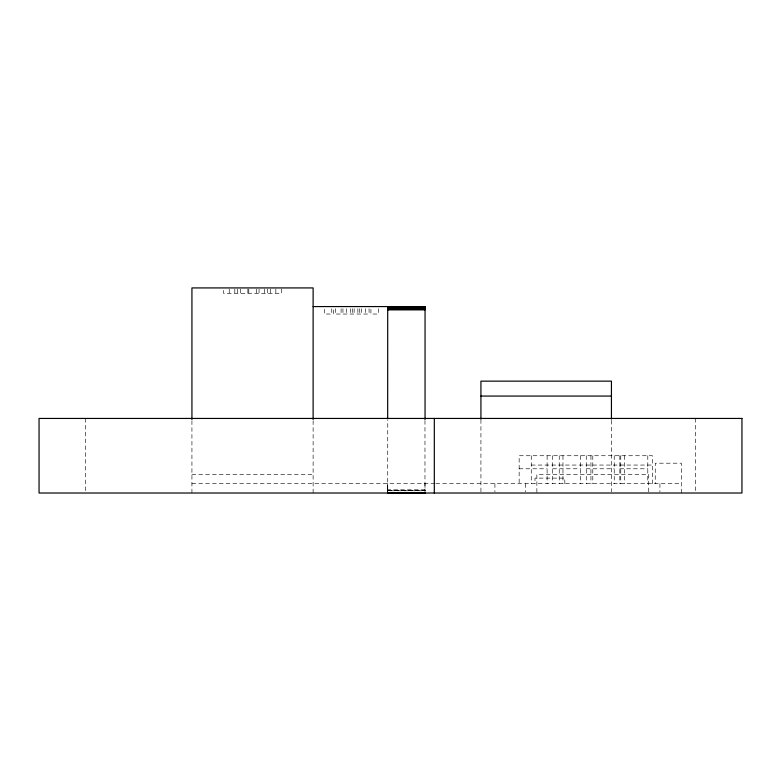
<?xml version="1.0" encoding="UTF-8"?>
<svg xmlns="http://www.w3.org/2000/svg" width="781" height="781" viewBox="0 0 781 781"><rect width="100%" height="100%" fill="white"/><g stroke="black" fill="none" stroke-linecap="round" stroke-linejoin="round"><path stroke-width="0.59" stroke-dasharray="3.9 2.93" d="M387.757 491.239L387.757 489.775M425.049 491.239L425.049 490.273L387.757 490.273M424.991 483.693L424.971 491.21M531.265 465.056L652.457 465.056M519.15 468.785L547.11 468.785M552.704 468.785L580.673 468.785M586.267 468.785L614.237 468.785M619.831 468.785L647.791 468.785M191.931 474.379L313.122 474.379M191.931 483.693L434.617 483.693M435.837 483.693L681.354 483.693M424.971 489.833L387.679 489.833L387.679 490.771L425.049 490.771M387.679 490.312L424.971 490.312M387.737 490.673L387.727 483.683L387.708 493.036L387.757 419.856M695.334 418.44L695.334 493.016M681.354 493.016L681.354 463.192L655.249 463.192L655.249 483.693M659.916 483.693L659.916 491.854M652.457 483.693L652.457 455.733L519.15 455.733L519.15 483.693M648.728 491.854L648.728 474.379L536.859 474.379L536.859 493.016M647.791 455.733L647.791 483.693M624.488 455.733L624.488 483.693M620.758 455.733L620.758 483.693M619.831 455.733L619.831 483.693M614.237 455.733L614.237 483.693M611.435 420.305L611.435 491.854M592.789 455.733L592.789 483.693M590.934 455.733L590.934 483.693M586.267 455.733L586.267 483.693M580.673 455.733L580.673 483.693M564.829 483.693L564.829 478.109L534.995 478.109L534.995 483.693M562.964 455.733L562.964 483.693M559.235 455.733L559.235 483.693M552.704 455.733L552.704 483.693M547.11 455.733L547.11 483.693M531.265 455.733L531.265 483.693M525.672 483.693L525.672 491.854M494.91 483.693L494.91 491.854M480.93 419.641L480.93 491.854M424.971 420.52L424.971 490.771M378.385 308.7L378.385 314.03L370.926 314.03L370.926 308.7M369.062 308.7L369.062 314.03L333.633 314.03L333.633 308.7M365.332 308.7L365.332 314.03M361.603 308.7L361.603 314.03M359.738 308.7L359.738 314.03M357.874 308.7L357.874 314.03M354.144 308.7L354.144 314.03M352.28 308.7L352.28 314.03M350.415 308.7L350.415 314.03M346.686 308.7L346.686 314.03M342.947 308.7L342.957 314.03M341.092 308.7L341.092 314.03M335.508 308.7L335.508 314.03M331.759 308.7L331.759 314.03L324.33 314.03L324.33 308.7M313.122 420.754L313.122 493.016M281.404 289.048L281.404 293.519L223.639 293.519L223.639 289.048M275.839 289.048L275.839 293.519M270.275 289.048L270.275 293.519M267.414 289.048L267.414 293.519M264.652 289.048L264.652 293.519M259.058 289.048L259.058 293.519M256.295 289.048L256.295 293.519M248.788 289.048L248.788 293.519M247.87 289.048L247.87 293.519M240.402 289.048L240.402 293.519M237.629 289.048L237.629 293.519M234.808 289.048L234.808 293.519M229.233 289.048L229.233 293.519M191.931 420.754L191.931 493.016M85.666 418.44L85.666 493.016"/><path stroke-width="1.17" d="M387.679 310.36L387.757 306.552L387.757 307.314M387.757 492.381L387.679 493.075L387.679 492.303M424.971 492.303L424.971 493.036L425.049 492.381M387.679 306.757L425.049 306.582L424.971 309.872L387.679 309.872M313.122 306.572L425.049 306.582M387.679 306.913L425.049 306.835L425.049 419.543M387.757 307.05L425.049 307.05M387.679 307.128L424.971 307.128M387.679 307.392L425.049 307.314M387.679 307.714L424.971 307.714M387.679 308.085L424.971 308.085M387.679 308.495L424.971 308.495M387.679 308.925L424.971 308.925M387.679 309.393L424.971 309.393M480.93 396.065L611.435 396.065M387.679 492.577L424.971 492.577M387.757 492.645L425.049 492.645M387.679 492.791L425.049 492.85M611.435 419.094L611.435 381.148L480.93 381.148L480.93 419.094M434.314 418.44L434.314 493.016M387.708 306.572L387.679 418.723M313.122 419.534L313.122 287.925L191.931 287.925L191.931 419.534M741.95 418.44L39.05 418.44L39.05 493.016L741.95 493.016L741.95 418.44"/></g></svg>
